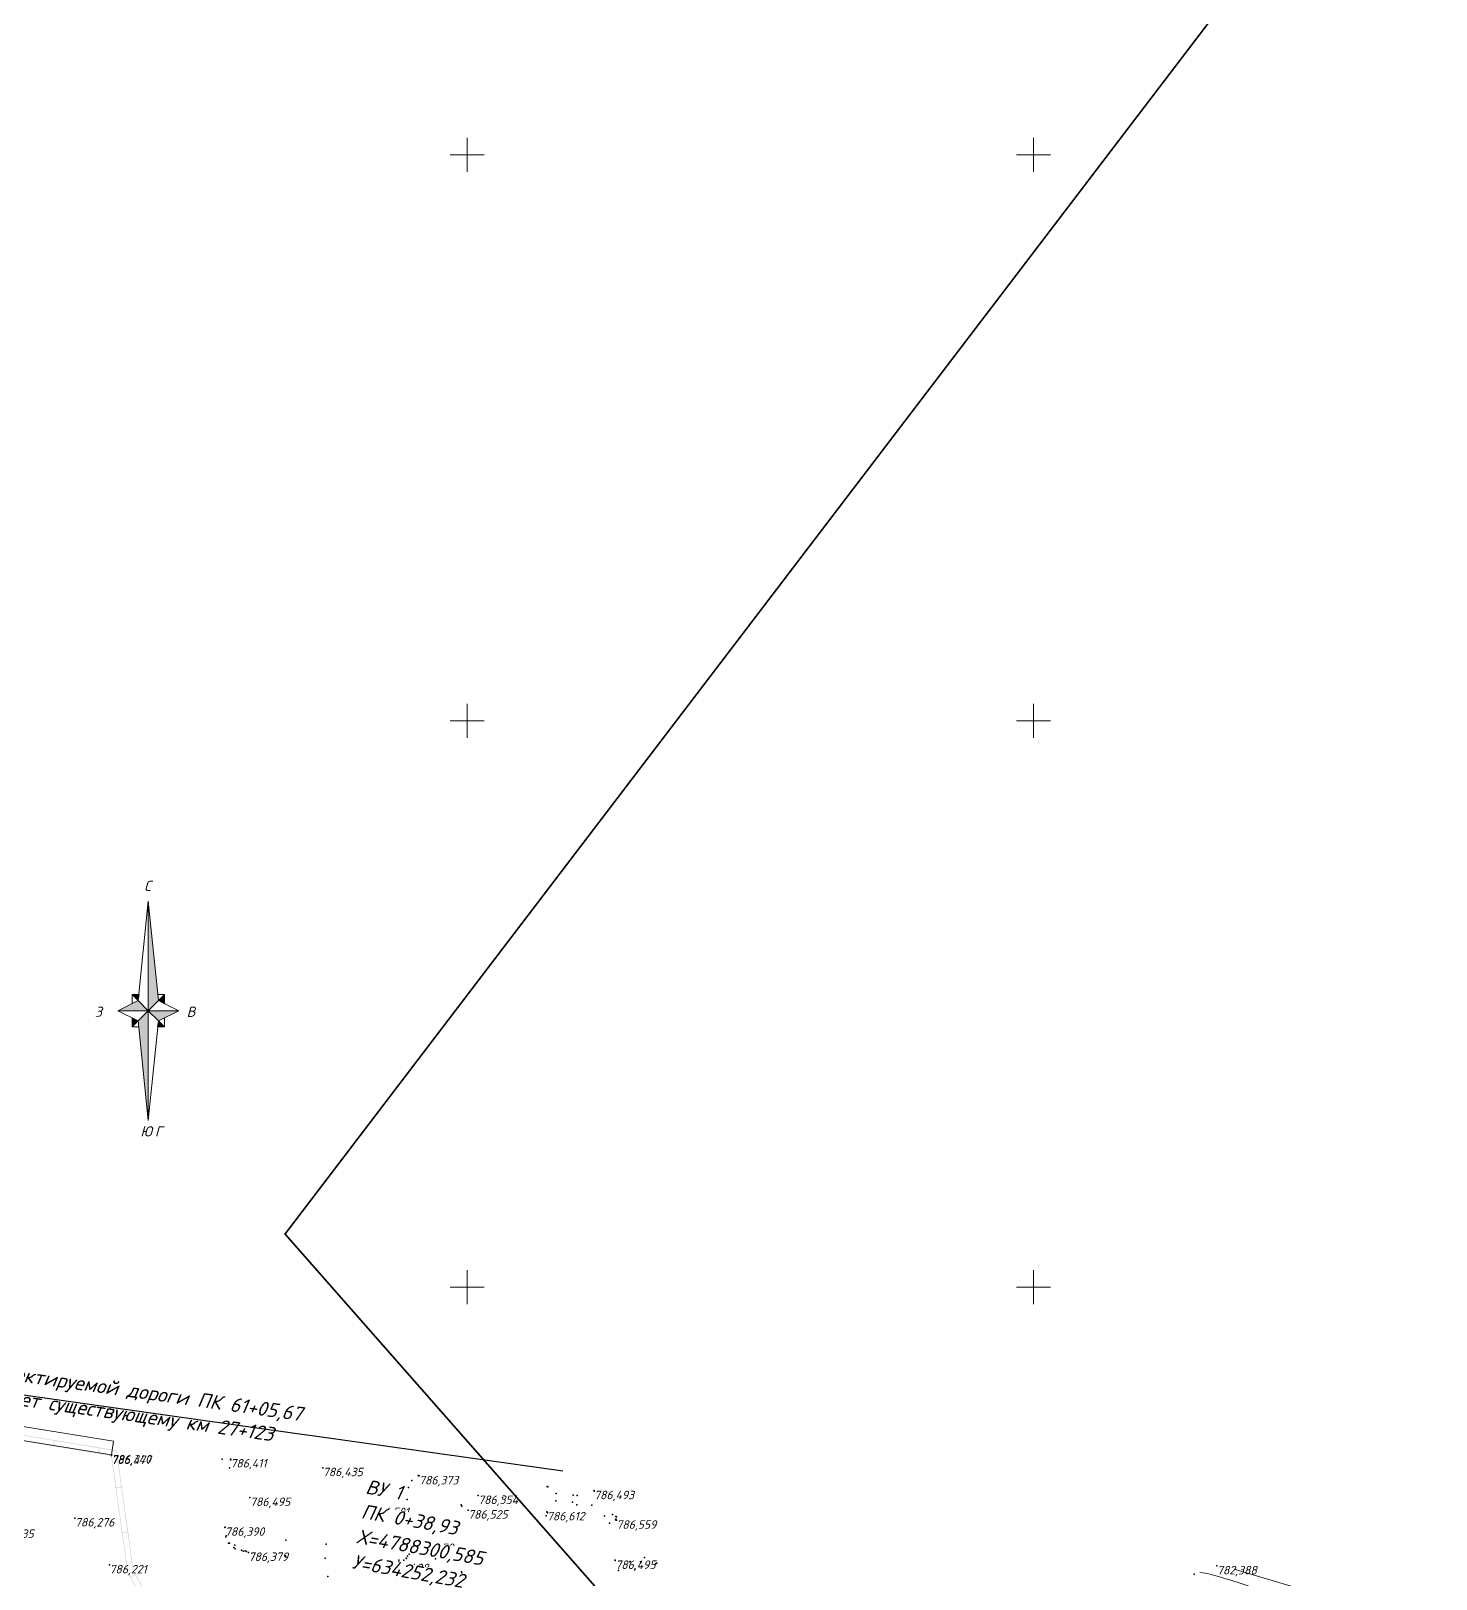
# Model space of a CAD drawing. Header units: metres. Extents: x 629572 to 645168, y 4785785 to 4790166.
# Drawn here: x 634223 to 634471.1, y 4788348.5 to 4788621.9 of the extents above; entities that cross this region are included whole.
import ezdxf
from ezdxf import colors
from ezdxf.entities.mleader import LeaderData, LeaderLine
from ezdxf.math import Vec2, Vec3

# ---------------------------------------------------------------- set-up
doc = ezdxf.new("R2010")
doc.units = ezdxf.units.M
doc.linetypes.add('Сплошная', pattern=[0])
doc.linetypes.add('Сплошная_0_50', pattern=[0])
doc.layers.get('0').update_dxf_attribs({"linetype": 'CONTINUOUS'})
for name, color, linetype in [('Вершина угла с координатами и параметрами_КДП', 7, 'CONTINUOUS'), ('Вспомогательные элементы', 7, 'CONTINUOUS'), ('Горизонтали', 7, 'CONTINUOUS'), ('Здания и строения', 7, 'CONTINUOUS'), ('красная линия', 7, 'CONTINUOUS'), ('Нурсултан', 7, 'CONTINUOUS'), ('Ограды каменные и жб (H более 1м) - по краю', 7, 'CONTINUOUS'), ('Сетка координатная', 7, 'CONTINUOUS')]:
    doc.layers.add(name, color=color, linetype=linetype)
doc.styles.add('ISOCPEUR', font='isocpeui.ttf')
doc.styles.get("Standard").update_dxf_attribs({"font": 'isocpeui.ttf'})

# ---------------------------------------------------------------- blocks, each defined once
blk = doc.blocks.new('Крест')
at = {"color": 0, "linetype": 'Continuous', "lineweight": 0, "flags": 128}
for points in [[(0, -1), (0, 1)], [(-1, 0), (1, 0)]]:
    blk.add_lwpolyline(points, dxfattribs=at)
blk = doc.blocks.new('Север')
at = {"layer": 'Вспомогательные элементы'}
for points in [[(0, 19.36), (0, 0), (1.79, 1.79)], [(-2.86, 2.86), (-1.79, 1.79), (-1.61, 2.86)], [(2.86, 2.86), (1.79, 1.79), (2.86, 1.25)], [(-5.36, 0), (0, 0), (-1.79, 1.79)], [(0, -19.36), (0, 0), (-1.79, -1.79)], [(5.36, 0), (0, 0), (1.79, -1.79)], [(-2.86, -2.86), (-1.79, -1.79), (-2.86, -1.25)], [(2.86, -2.86), (1.79, -1.79), (1.61, -2.86)]]:
    blk.add_hatch(color=256, dxfattribs=at).paths.add_polyline_path(points)
at = {"layer": 'Вспомогательные элементы', "linetype": 'Continuous', "lineweight": 0, "flags": 128}
for points in [[(-1.79, 1.79), (0, 19.36)], [(-2.86, 1.25), (-2.86, 2.86)], [(1.61, 2.86), (2.86, 2.86)], [(-1.79, -1.79), (-5.36, 0)], [(1.79, 1.79), (5.36, 0)], [(1.79, -1.79), (0, -19.36)], [(2.86, -1.25), (2.86, -2.86)], [(-1.61, -2.86), (-2.86, -2.86)]]:
    blk.add_lwpolyline(points, dxfattribs=at)
for points in [[(0, 19.36), (0, 0), (1.79, 1.79), (0, 19.36)], [(-2.86, 2.86), (-1.79, 1.79), (-1.61, 2.86), (-2.86, 2.86)], [(2.86, 2.86), (1.79, 1.79), (2.86, 1.25), (2.86, 2.86)], [(-5.36, 0), (0, 0), (-1.79, 1.79), (-5.36, 0)], [(0, -19.36), (0, 0), (-1.79, -1.79), (0, -19.36)], [(5.36, 0), (0, 0), (1.79, -1.79), (5.36, 0)], [(-2.86, -2.86), (-1.79, -1.79), (-2.86, -1.25), (-2.86, -2.86)], [(2.86, -2.86), (1.79, -1.79), (1.61, -2.86), (2.86, -2.86)]]:
    blk.add_lwpolyline(points, close=True, dxfattribs=at)
at = {"layer": 'Вспомогательные элементы', "lineweight": -2, "style": 'ISOCPEUR'}
for s, p in [('С', (-0.72, 21.14)), ('З', (-9.44, -1.08)), ('В', (6.77, -1.08)), ('Ю', (-1.41, -22.21)), ('Г', (1.16, -22.21))]:
    blk.add_text(s, height=1.81, dxfattribs=at).set_placement(p)

msp = doc.modelspace()

# ---------------------------------------------------------------- hatches: boundary and pattern name
at = {"layer": 'Ограды каменные и жб (H более 1м) - по краю'}
for points in [[(634221.128, 4788372.872), (634223.946, 4788372.406), (634226.935, 4788371.913), (634226.943, 4788371.962), (634226.935, 4788371.913), (634226.984, 4788371.905), (634226.992, 4788371.954), (634227.155, 4788372.941), (634227.163, 4788372.99), (634227.114, 4788372.998), (634224.125, 4788373.492), (634221.308, 4788373.957), (634219.221, 4788374.301), (634219.204, 4788374.203), (634221.291, 4788373.858), (634224.109, 4788373.393), (634227.048, 4788372.908), (634226.902, 4788372.02), (634223.962, 4788372.505), (634221.145, 4788372.97), (634219.058, 4788373.315), (634219.042, 4788373.216)], [(634229.071, 4788371.56), (634231.889, 4788371.095), (634234.877, 4788370.602), (634234.927, 4788370.594), (634234.935, 4788370.643), (634235.098, 4788371.63), (634235.106, 4788371.679), (634235.056, 4788371.687), (634235.048, 4788371.638), (634235.056, 4788371.687), (634232.068, 4788372.181), (634229.25, 4788372.646), (634227.163, 4788372.99), (634227.147, 4788372.892), (634229.234, 4788372.547), (634232.052, 4788372.082), (634234.991, 4788371.597), (634234.844, 4788370.709), (634231.905, 4788371.194), (634229.087, 4788371.659), (634227, 4788372.004), (634226.984, 4788371.905)], [(634237.605, 4788367.613), (634237.233, 4788370.279), (634237.227, 4788370.315), (634237.191, 4788370.321), (634237.03, 4788370.348), (634234.943, 4788370.692), (634234.927, 4788370.594), (634237.013, 4788370.249), (634237.139, 4788370.229), (634237.143, 4788370.233), (634237.183, 4788370.272), (634237.145, 4788370.235), (634237.144, 4788370.234), (634237.139, 4788370.229), (634237.506, 4788367.599), (634237.925, 4788364.599), (634237.974, 4788364.606), (634237.981, 4788364.556), (634238.972, 4788364.695), (634238.965, 4788364.744), (634238.972, 4788364.695), (634239.021, 4788364.701), (634239.014, 4788364.751), (634238.595, 4788367.751), (634238.223, 4788370.417), (634238.116, 4788371.182), (634237.354, 4788371.308), (634237.193, 4788371.335), (634235.106, 4788371.679), (634235.089, 4788371.58), (634237.176, 4788371.236), (634237.338, 4788371.209), (634238.027, 4788371.095), (634238.124, 4788370.403), (634238.496, 4788367.737), (634238.908, 4788364.787), (634238.017, 4788364.662)], [(634238.224, 4788362.455), (634238.619, 4788359.626), (634239.038, 4788356.626), (634239.045, 4788356.577), (634239.094, 4788356.584), (634240.085, 4788356.722), (634240.134, 4788356.729), (634240.127, 4788356.778), (634240.078, 4788356.771), (634240.127, 4788356.778), (634239.709, 4788359.778), (634239.314, 4788362.607), (634239.021, 4788364.701), (634238.922, 4788364.688), (634239.215, 4788362.593), (634239.609, 4788359.764), (634240.021, 4788356.814), (634239.13, 4788356.69), (634238.718, 4788359.64), (634238.323, 4788362.468), (634238.031, 4788364.563), (634237.932, 4788364.549)], [(634237.981, 4788364.556), (634237.974, 4788364.606), (634237.925, 4788364.599), (634237.932, 4788364.549)], [(634240.555, 4788348.842), (634240.118, 4788349.613), (634240.108, 4788349.61), (634240.118, 4788349.613), (634240.118, 4788349.613), (634239.831, 4788351.667), (634239.436, 4788354.496), (634239.144, 4788356.59), (634239.045, 4788356.577), (634239.337, 4788354.482), (634239.732, 4788351.653), (634240.02, 4788349.59), (634240.022, 4788349.581), (634240.026, 4788349.572), (634240.493, 4788348.75), (634240.517, 4788348.706), (634240.561, 4788348.731), (634241.431, 4788349.224), (634241.474, 4788349.248), (634241.45, 4788349.292), (634241.082, 4788349.94), (634240.822, 4788351.806), (634240.427, 4788354.634), (634240.134, 4788356.729), (634240.035, 4788356.715), (634240.328, 4788354.62), (634240.723, 4788351.792), (634240.986, 4788349.908), (634241.046, 4788349.928), (634241.048, 4788349.929), (634241.039, 4788349.926), (634240.986, 4788349.908), (634241.338, 4788349.286)], [(634241.56, 4788346.866), (634242.968, 4788344.381), (634244.461, 4788341.745), (634244.485, 4788341.702), (634244.529, 4788341.727), (634245.399, 4788342.22), (634245.374, 4788342.263), (634245.399, 4788342.22), (634245.442, 4788342.244), (634245.418, 4788342.288), (634243.925, 4788344.923), (634242.517, 4788347.408), (634241.474, 4788349.248), (634241.387, 4788349.199), (634242.43, 4788347.359), (634243.838, 4788344.874), (634245.306, 4788342.282), (634244.523, 4788341.838), (634243.055, 4788344.43), (634241.647, 4788346.915), (634240.604, 4788348.755), (634240.517, 4788348.706)]]:
    msp.add_hatch(color=7, dxfattribs=at).paths.add_polyline_path(points)

# ---------------------------------------------------------------- linework, layer by layer
at = {"layer": 'Горизонтали', "color": 34, "linetype": 'Сплошная', "lineweight": 0, "true_color": 0xa55200, "elevation": 782.5, "flags": 128}
msp.add_lwpolyline([(634435.449, 4788350.222), (634438.79, 4788349.208), (634447.255, 4788346.659), (634452.928, 4788345.005), (634456.108, 4788344.141), (634457.448, 4788343.805), (634458.733, 4788343.504), (634459.243, 4788343.385), (634459.523, 4788343.306), (634459.652, 4788343.247), (634459.66, 4788343.224), (634459.633, 4788343.206), (634459.463, 4788343.178), (634459.462, 4788343.178), (634459.317, 4788343.149), (634459.22, 4788343.077), (634459.128, 4788342.93), (634459.031, 4788342.686), (634458.978, 4788342.527), (634458.772, 4788341.967), (634458.668, 4788341.766), (634458.557, 4788341.604), (634458.435, 4788341.474), (634458.304, 4788341.382), (634458.162, 4788341.326), (634458.011, 4788341.306), (634457.759, 4788341.343), (634457.45, 4788341.456), (634457.074, 4788341.648), (634456.52, 4788341.974), (634455.813, 4788342.387), (634455.291, 4788342.644), (634454.882, 4788342.795), (634454.43, 4788342.917), (634453.904, 4788343.02), (634453.096, 4788343.145), (634451.969, 4788343.319), (634450.982, 4788343.496), (634449.535, 4788343.797), (634447.731, 4788344.212), (634445.592, 4788344.736), (634443.244, 4788345.336), (634441.666, 4788345.762), (634441.357, 4788345.86), (634441.236, 4788345.922), (634441.124, 4788346.055), (634441.102, 4788346.086), (634441.027, 4788346.142), (634440.807, 4788346.235), (634439.61, 4788346.666), (634436.14, 4788347.848), (634433.436, 4788348.709), (634432.451, 4788348.993), (634431.543, 4788349.233), (634430.72, 4788349.426), (634429.918, 4788349.586), (634429.39, 4788349.685)], dxfattribs=at)
at = {"layer": 'Здания и строения', "color": 8, "linetype": 'Сплошная', "lineweight": 0, "flags": 128}
msp.add_lwpolyline([(634237.168, 4788370.392), (634237.562, 4788372.836), (634208.01, 4788377.596), (634207.616, 4788375.152), (634237.168, 4788370.392)], close=True, dxfattribs=at)
at = {"layer": 'красная линия', "color": 1, "linetype": 'Сплошная_0_50', "lineweight": 0, "true_color": 0xff0000, "const_width": 0.3, "elevation": 794.579, "flags": 128}
msp.add_lwpolyline([(635401.641, 4788148.595), (634957.655, 4788205.711), (634868.946, 4788233.682), (634603.956, 4788290.084), (634469.438, 4788276.801), (634466.442, 4788288.998), (634455.452, 4788300.111), (634423.85, 4788288.187), (634367.861, 4788295.693), (634267.843, 4788409.4), (634475.845, 4788682.207), (634474.555, 4788790.795), (634449.85, 4788818.401), (634024.042, 4788644.6), (633889.34, 4788556.209), (633827.944, 4788529.992), (633792.752, 4788543.316), (633784.34, 4788495.79), (633741.538, 4788462.098), (633741.25, 4788461.815), (633707.246, 4788430.797), (633615.343, 4788446.001), (633603.65, 4788448.117), (633593.847, 4788448.295), (633403.135, 4788458.998), (633383.735, 4788456.919), (632950.737, 4788523.705), (632422.446, 4788608.882), (631759.541, 4788723.01), (631749.061, 4788727.901), (631729.34, 4788731.902), (631702.953, 4788733.892), (631676.149, 4788739.917), (631633.151, 4788748.593), (631552.757, 4788764.604), (631505.748, 4788774.005), (631486.053, 4788777.916), (631418.334, 4788781.792), (630663.641, 4788895.085)], dxfattribs=at)
at = {"layer": 'Нурсултан', "color": 7}
for p in [(634237.168, 4788370.392, -0.337), (634237.183, 4788370.272, -0.2), (634256.759, 4788369.668, -0.314), (634258.021, 4788368.083, -0.314), (634258.185, 4788369.665, -0.266), (634258.265, 4788369.504, -0.05), (634274.512, 4788368.13, -0.242), (634290.253, 4788365.87, -0.147), (634291.371, 4788366.773, -0.19), (634291.448, 4788366.713, -0.156), (634291.5, 4788366.681, -0.304), (634314.144, 4788364.816, -0.098), (634314.148, 4788364.823, -0.299), (634314.219, 4788364.73, -0.104), (634314.25, 4788364.742, -0.26), (634261.646, 4788362.862, -0.182), (634289.379, 4788362.497, -0.127), (634289.661, 4788364.642, -0.176), (634301.939, 4788363.222, -0.323), (634306.237, 4788362.824, -0.426), (634315.66, 4788362.296, -0.295), (634315.74, 4788363.56, -0.241), (634318.629, 4788362.032, -0.289), (634318.743, 4788363.289, -0.294), (634319.406, 4788363.219, -0.114), (634322.409, 4788364.017, -0.228), (634322.418, 4788364.067, -0.184), (634322.429, 4788364.127, -0.126), (634230.741, 4788359.238, -0.401), (634283.067, 4788361.075, -0.176), (634298.919, 4788361.574, -0.155), (634299.066, 4788361.343, -0.146), (634300.167, 4788360.638, -0.152), (634313.954, 4788359.638, -0.094), (634314.08, 4788360.326, -0.065), (634314.17, 4788360.181, -0.182), (634314.202, 4788360.196, -0.295), (634319.342, 4788361.599, -0.397), (634322.004, 4788361.543, -0.348), (634324.236, 4788359.625, -0.295), (634325.684, 4788359.896, -0.336), (634326.264, 4788359.509, -0.2), (634326.364, 4788359.462, -0.018), (634257.222, 4788357.601, -0.287), (634257.283, 4788357.608, -0.138), (634325.152, 4788358.345, -0.14), (634326.204, 4788358.907, -0.249), (634326.269, 4788359.019, -0.298), (634326.347, 4788358.845, -0.118), (634257.402, 4788355.944, -0.317), (634257.43, 4788356.118, -0.159), (634257.865, 4788354.817, -0.331), (634258.008, 4788354.813, -0.169), (634258.798, 4788354.06, -0.136), (634258.953, 4788354.478, -0.198), (634259.044, 4788353.823, -0.294), (634267.99, 4788355.332, -0.104), (634275.117, 4788354.652, -0.101), (634290.155, 4788353.753, -0.123), (634290.395, 4788354.795, -0.113), (634290.419, 4788354.71, -0.231), (634290.5, 4788354.739, -0.218), (634260.157, 4788353.57, -0.16), (634260.462, 4788353.39, -0.268), (634260.778, 4788353.448, -0.167), (634261.023, 4788353.309, -0.171), (634261.391, 4788353.164, -0.298), (634267.898, 4788352.588, -0.086), (634274.9, 4788352.18, -0.151), (634282.374, 4788351.602, -0.158), (634282.444, 4788351.36, -0.305), (634282.458, 4788351.466, -0.172), (634286.051, 4788351.174, -0.179), (634286.424, 4788351.063, -0.29), (634287.949, 4788351.454, -0.181), (634287.962, 4788351.802, -0.193), (634288.116, 4788351.389, -0.288), (634288.839, 4788351.801, -0.179), (634289.22, 4788352.155, -0.129), (634289.294, 4788352.116, -0.252), (634289.486, 4788352.496, -0.151), (634289.745, 4788352.891, -0.129), (634290.086, 4788353.417, -0.226), (634294.391, 4788352.057, -0.261), (634326.114, 4788351.782, -0.042), (634326.164, 4788351.75, -0.182), (634328.753, 4788351.535, -0.234), (634328.775, 4788351.556, -0.108), (634330.593, 4788351.487, -0.109), (634330.651, 4788351.412, -0.205), (634331.315, 4788352.297, -0.152), (634333.268, 4788351.147, -0.227), (634333.335, 4788351.189, -0.131), (634333.521, 4788351.248, -0.177), (634236.836, 4788350.956, -0.456), (634275.401, 4788348.922, -0.348), (634297.824, 4788348.484, -786.677), (634297.874, 4788348.547, -0.087), (634298.983, 4788349.717, -0.026), (634299.055, 4788349.586, -0.03), (634326.698, 4788349.999, -0.285), (634329.632, 4788350.244, -0.12), (634428.404, 4788349.324, -4.141), (634432.417, 4788350.792, -4.289)]:
    msp.add_point(p, dxfattribs=at)

# ---------------------------------------------------------------- block references
msp.add_blockref('Север', (634243.697, 4788448.829))
at = {"layer": 'Сетка координатная', "color": 136, "linetype": 'Continuous', "true_color": 0x008080, "xscale": 3, "yscale": 3}
for p in [(634300, 4788600), (634400, 4788600), (634300, 4788500), (634400, 4788500), (634300, 4788400), (634400, 4788400)]:
    msp.add_blockref('Крест', p, dxfattribs=at)

# ---------------------------------------------------------------- texts
at = {"layer": 'Нурсултан', "color": 251, "char_height": 1.5, "attachment_point": 1, "style": 'ISOCPEUR'}
for s, insert in [('786,340', (634237.168, 4788370.392, -0.337)), ('786,477', (634237.183, 4788370.272, -0.2)), ('786,411', (634258.185, 4788369.665, -0.266)), ('786,435', (634274.512, 4788368.13, -0.242)), ('786,373', (634291.5, 4788366.681, -0.304)), ('786,495', (634261.646, 4788362.862, -0.182)), ('786,354', (634301.939, 4788363.222, -0.323)), ('786,493', (634322.418, 4788364.067, -0.184)), ('786,276', (634230.741, 4788359.238, -0.401)), ('786,501', (634283.067, 4788361.075, -0.176)), ('786,525', (634300.167, 4788360.638, -0.152)), ('786,612', (634314.08, 4788360.326, -0.065)), ('786,235', (634216.498, 4788357.223, -0.442)), ('786,390', (634257.222, 4788357.601, -0.287)), ('786,559', (634326.347, 4788358.845, -0.118)), ('786,459', (634290.5, 4788354.739, -0.218)), ('786,379', (634261.391, 4788353.164, -0.298)), ('786,498', (634286.051, 4788351.174, -0.179)), ('786,495', (634326.164, 4788351.75, -0.182)), ('786,221', (634236.836, 4788350.956, -0.456)), ('782,388', (634432.417, 4788350.792, -4.289))]:
    msp.add_mtext(s, dxfattribs=dict(at, insert=insert))

# ---------------------------------------------------------------- next in the draw order: texts
at = {"layer": 'Вершина угла с координатами и параметрами_КДП', "color": 7, "insert": (634281.944, 4788363.597), "char_height": 2.50114, "attachment_point": 7, "rotation": 349.87147, "bg_fill": 3, "box_fill_scale": 1, "bg_fill_color": 256, "bg_fill_transparency": 0}
msp.add_mtext('\\A1;{\\fISOCPEUR|c204|b0|i1;\\H1x;\\l\\C1;ВУ 1}', dxfattribs=at)

# ---------------------------------------------------------------- next in the draw order: texts
at = {"layer": 'Вершина угла с координатами и параметрами_КДП', "color": 7, "insert": (634281.064, 4788358.673), "char_height": 2.50114, "attachment_point": 7, "rotation": 349.87147, "bg_fill": 3, "box_fill_scale": 1, "bg_fill_color": 256, "bg_fill_transparency": 0}
msp.add_mtext('\\A1;{\\fISOCPEUR|c204|b0|i1;\\H1x;\\l\\C1;ПК 0+38,93}', dxfattribs=at)

# ---------------------------------------------------------------- next in the draw order: texts
at = {"layer": 'Вершина угла с координатами и параметрами_КДП', "color": 7, "insert": (634280.273, 4788354.242), "char_height": 2.50114, "attachment_point": 7, "rotation": 349.87147, "bg_fill": 3, "box_fill_scale": 1, "bg_fill_color": 256, "bg_fill_transparency": 0}
msp.add_mtext('\\A1;{\\fISOCPEUR|c204|b0|i1;\\H1x;\\l\\C1;Х=4788300,585}', dxfattribs=at)

# ---------------------------------------------------------------- next in the draw order: texts
at = {"layer": 'Вершина угла с координатами и параметрами_КДП', "color": 7, "insert": (634279.481, 4788349.811), "char_height": 2.50114, "attachment_point": 7, "rotation": 349.87147, "bg_fill": 3, "box_fill_scale": 1, "bg_fill_color": 256, "bg_fill_transparency": 0}
msp.add_mtext('\\A1;{\\fISOCPEUR|c204|b0|i1;\\H1x;\\l\\C1;У=634252,232}', dxfattribs=at)

# ---------------------------------------------------------------- next in the draw order: leaders
at = {"color": 1}
ml = msp.add_multileader_mtext('Standard', dxfattribs=at)
ml.set_content('{\\H0.6325x;Конец проектируемой дороги ПК 61+05,67\\Pсоответствует существующему км 27+123}', color=1)
ml.set_leader_properties()
ml.build(insert=Vec2(0, 0))
ml.multileader.update_dxf_attribs({"text_left_attachment_type": 6, "text_right_attachment_type": 6, "dogleg_length": 0.36})
ctx = ml.context
ctx.base_point, ctx.plane_origin, ctx.plane_x_axis, ctx.plane_y_axis = Vec3(634201.701, 4788383.778, 0.005), Vec3(634219.923, 4788428.636, 0.005), Vec3(0.9902681, -0.1391731), Vec3(0.1391731, 0.9902681)
ctx.left_attachment, ctx.right_attachment = 6, 6
notes = []
notes.append((ctx, [(0, (1, 1, 0), (634201.344, 4788383.828, 0.005), (0.9902681, -0.1391731), 0.36, [(0, [(634186.259, 4788293.905, 0.005)], 0, [])])]))
ctx.mtext.insert, ctx.mtext.text_direction, ctx.mtext.rotation, ctx.mtext.flow_direction = Vec3(634204.344, 4788388.213, 0.005), Vec3(0.9902681, -0.1391731), 6.143559, 5
ctx.mtext.has_bg_fill, ctx.mtext.bg_color, ctx.mtext.bg_scale_factor, ctx.mtext.bg_transparency, ctx.mtext.use_window_bg_color = 1, -1027028792, 1.5, 0, 1
for ctx, leaders in notes:
    for number, flags, end, landing, length, lines in leaders:
        leader = LeaderData()
        leader.index, (leader.has_last_leader_line, leader.has_dogleg_vector, leader.attachment_direction) = number, flags
        leader.last_leader_point, leader.dogleg_vector, leader.dogleg_length = Vec3(end), Vec3(landing), length
        for number, points, colour, breaks in lines:
            line = LeaderLine()
            line.index, line.vertices, line.color, line.breaks = number, Vec3.list(points), colors.encode_raw_color(colour), breaks
            leader.lines.append(line)
        ctx.leaders.append(leader)

doc.saveas('drawing.dxf')
